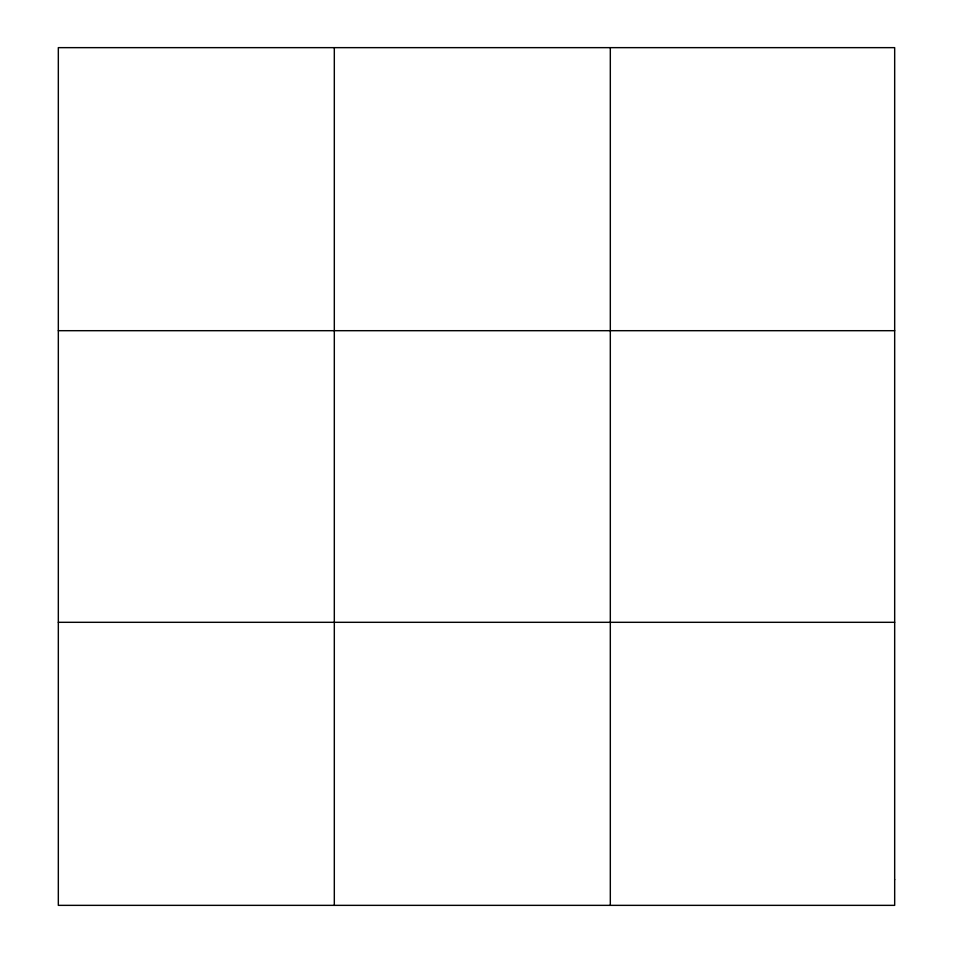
<?xml version="1.0" encoding="UTF-8"?>
<svg xmlns="http://www.w3.org/2000/svg" width="953" height="953" viewBox="0 0 953 953"><rect width="100%" height="100%" fill="white"/><g stroke="black" fill="none" stroke-linecap="round" stroke-linejoin="round"><path stroke-width="1.43" d="M334.312 47.65L334.312 905.35M610.313 47.65L610.313 905.35M58.324 330.691L894.676 330.691M58.324 622.309L894.676 622.309M894.676 879.619L894.676 905.35L58.324 905.35L58.324 47.65L894.676 47.65L894.676 879.619"/></g></svg>
